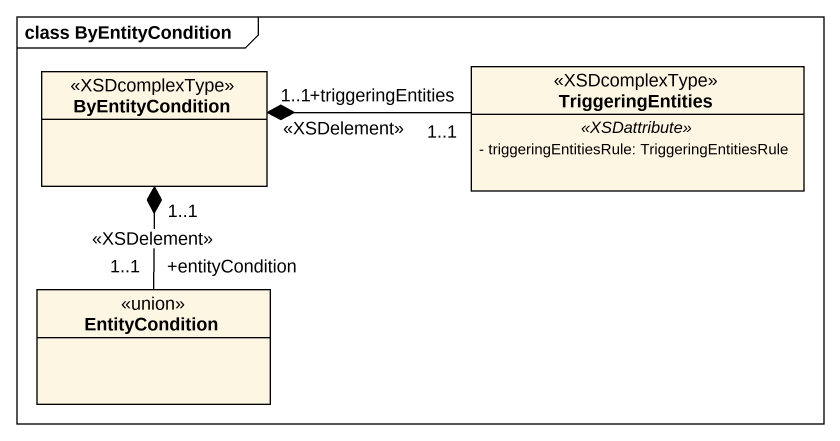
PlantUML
@startuml
mainframe class ByEntityCondition
hide circle
hide empty members
skinparam classAttributeIconSize 0
class ByEntityCondition <<XSDcomplexType>>
class TriggeringEntities <<XSDcomplexType>> {
  .. <<XSDattribute>> ..
  - triggeringEntitiesRule: TriggeringEntitiesRule
}
class EntityCondition <<union>>
ByEntityCondition "1..1" *-right- "+triggeringEntities\n1..1" TriggeringEntities : <<XSDelement>>
ByEntityCondition "1..1" *-- "+entityCondition\n1..1" EntityCondition : <<XSDelement>>
@enduml
